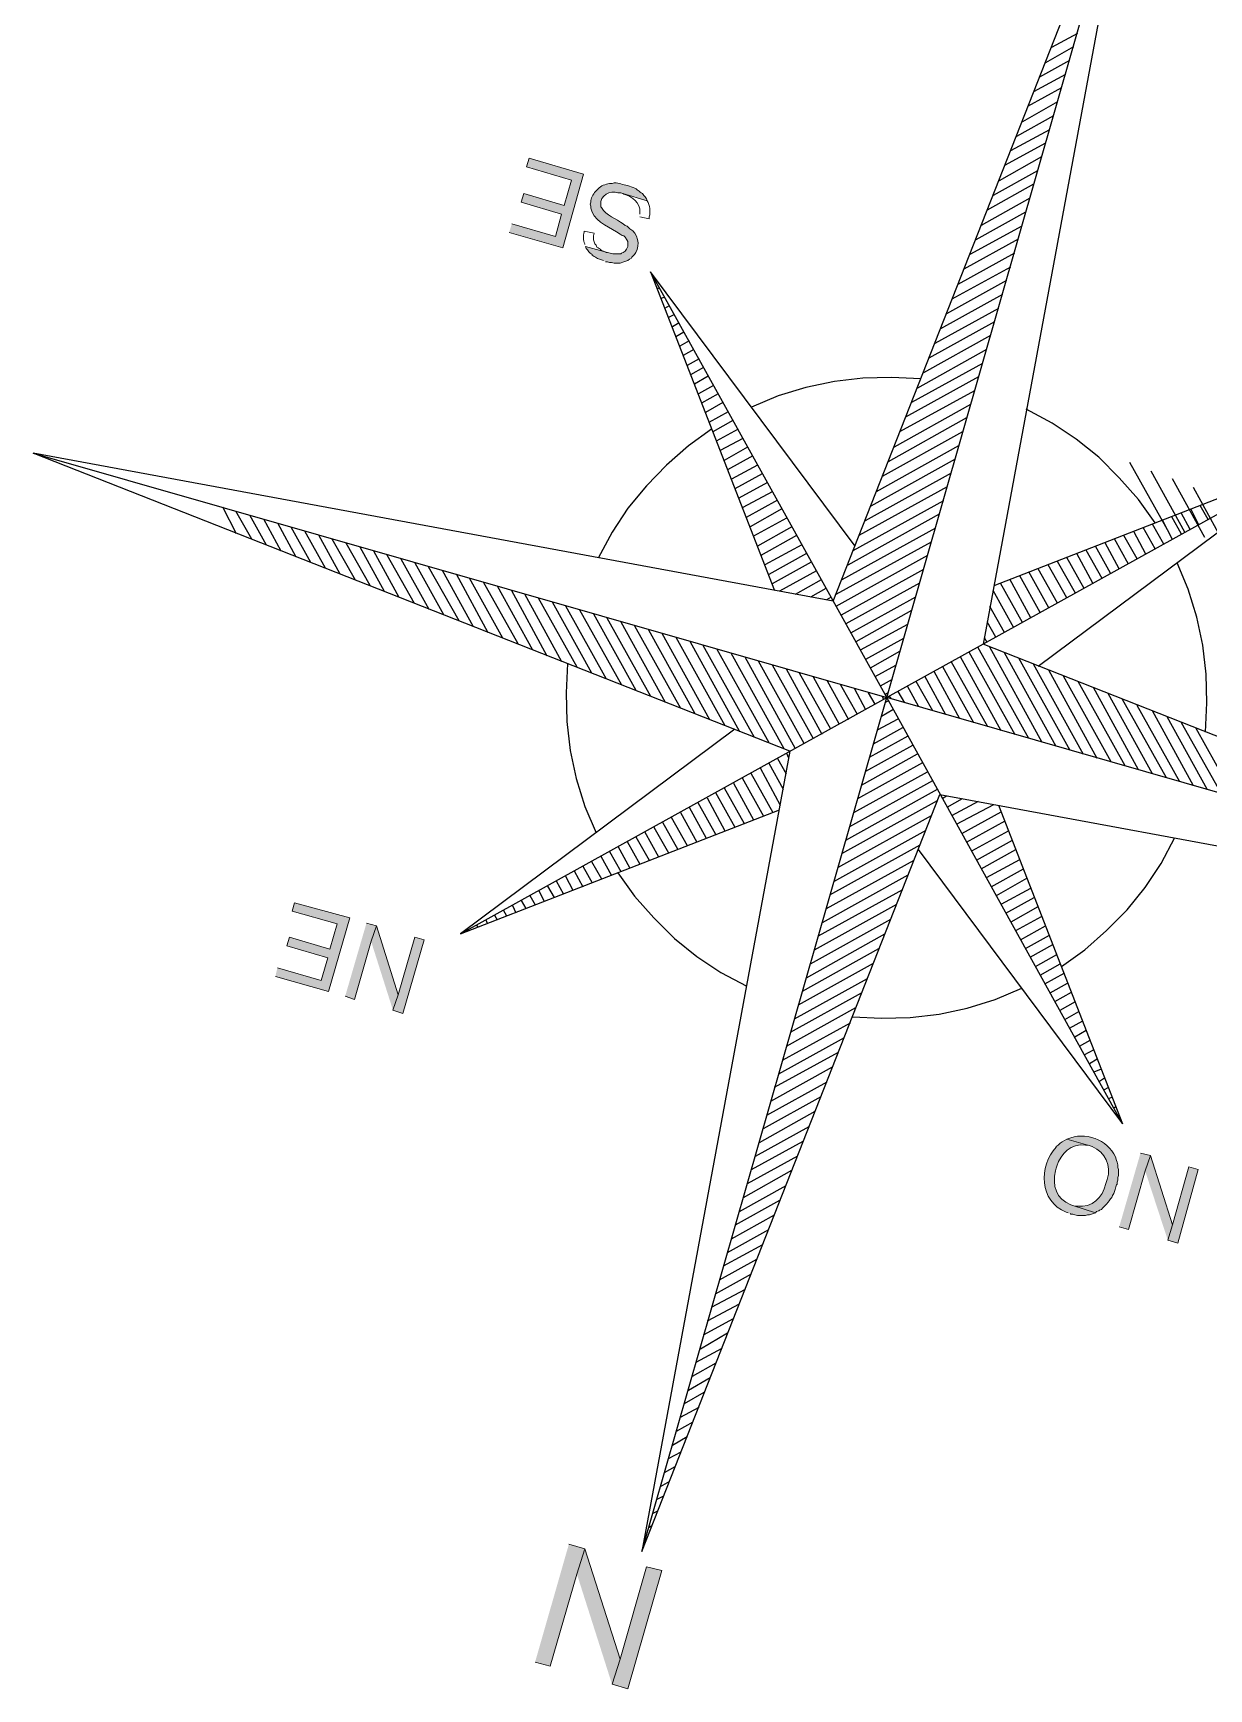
# Model space of a CAD drawing. Header units: inches. Extents: x 5 to 295, y 10 to 227.
# Drawn here: x 216.13 to 230.12, y 193.68 to 213.37 of the extents above; entities that cross this region are included whole.
import ezdxf

# ---------------------------------------------------------------- set-up
doc = ezdxf.new("R2010")
doc.units = ezdxf.units.IN
doc.header["$MEASUREMENT"] = 0
doc.layers.add('1- 1', color=1, linetype='Continuous')

msp = doc.modelspace()

# ---------------------------------------------------------------- hatches: boundary and pattern name
at = {"layer": '1- 1'}
for points in [[(221.798, 211), (222.438, 210.818), (222.683, 211.695), (222.035, 211.885), (222.003, 211.782), (222.54, 211.624), (222.453, 211.324), (221.972, 211.466), (221.94, 211.363), (222.422, 211.221), (222.351, 210.953), (221.829, 211.103)], [(219.017, 202.153), (219.649, 201.972), (219.902, 202.848), (219.246, 203.03), (219.215, 202.927), (219.752, 202.777), (219.665, 202.477), (219.183, 202.619), (219.152, 202.517), (219.641, 202.374), (219.562, 202.106), (219.041, 202.256)], [(219.847, 201.916), (219.957, 201.877), (220.155, 202.572), (220.218, 202.754), (220.1, 202.785)], [(220.416, 201.75), (220.479, 201.932), (220.218, 202.754), (220.155, 202.572)], [(220.416, 201.75), (220.534, 201.711), (220.787, 202.588), (220.676, 202.619), (220.479, 201.932)], [(229.057, 199.175), (229.168, 199.144), (229.365, 199.839), (229.428, 200.021), (229.31, 200.052)], [(229.634, 199.017), (229.689, 199.199), (229.428, 200.021), (229.365, 199.839)], [(229.634, 199.017), (229.752, 198.978), (229.997, 199.855), (229.886, 199.886), (229.689, 199.199)], [(222.106, 193.994), (222.288, 193.946), (222.604, 195.044), (222.698, 195.344), (222.509, 195.4)], [(223.022, 193.733), (223.117, 194.033), (222.698, 195.344), (222.604, 195.044)], [(223.022, 193.733), (223.212, 193.678), (223.615, 195.084), (223.433, 195.131), (223.117, 194.033)]]:
    msp.add_hatch(color=256, dxfattribs=at).paths.add_polyline_path(points)
h = msp.add_hatch(color=256, dxfattribs=at)
edge = h.paths.add_edge_path()
edge.add_spline(control_points=[(222.943, 210.652), (222.943, 210.652), (222.967, 210.652), (222.967, 210.652), (222.967, 210.652), (222.991, 210.645), (222.991, 210.645), (222.991, 210.645), (223.014, 210.645), (223.014, 210.645), (223.014, 210.645), (223.046, 210.637), (223.046, 210.637), (223.046, 210.637), (223.117, 210.637), (223.117, 210.637), (223.117, 210.637), (223.164, 210.652), (223.164, 210.652), (223.164, 210.652), (223.188, 210.66), (223.188, 210.66), (223.188, 210.66), (223.212, 210.668), (223.212, 210.668), (223.212, 210.668), (223.228, 210.684), (223.228, 210.684), (223.228, 210.684), (223.251, 210.692), (223.251, 210.692), (223.251, 210.692), (223.259, 210.708), (223.259, 210.708), (223.259, 210.708), (223.275, 210.724), (223.275, 210.724), (223.275, 210.724), (223.291, 210.739), (223.291, 210.739), (223.291, 210.739), (223.307, 210.763), (223.307, 210.763), (223.356, 210.859), (223.331, 210.991), (223.235, 211.047), (223.235, 211.047), (223.22, 211.063), (223.22, 211.063), (223.22, 211.063), (223.204, 211.079), (223.204, 211.079), (223.204, 211.079), (223.18, 211.087), (223.18, 211.087), (223.18, 211.087), (223.156, 211.103), (223.156, 211.103), (223.071, 211.169), (222.949, 211.198), (222.896, 211.3), (222.896, 211.3), (222.888, 211.308), (222.888, 211.308), (222.888, 211.308), (222.888, 211.332), (222.888, 211.332), (222.874, 211.444), (223.002, 211.504), (223.093, 211.474), (223.093, 211.474), (223.125, 211.474), (223.125, 211.474), (223.125, 211.474), (223.149, 211.466), (223.149, 211.466), (223.149, 211.466), (223.441, 211.379), (223.441, 211.379), (223.441, 211.379), (223.433, 211.403), (223.433, 211.403), (223.433, 211.403), (223.417, 211.427), (223.417, 211.427), (223.417, 211.427), (223.401, 211.442), (223.401, 211.442), (223.401, 211.442), (223.386, 211.466), (223.386, 211.466), (223.34, 211.489), (223.327, 211.514), (223.275, 211.537), (223.275, 211.537), (223.251, 211.545), (223.251, 211.545), (223.251, 211.545), (223.228, 211.553), (223.228, 211.553), (223.175, 211.571), (223.121, 211.58), (223.07, 211.592), (223.07, 211.592), (223.046, 211.592), (223.046, 211.592), (223.046, 211.592), (223.022, 211.585), (223.022, 211.585), (223.022, 211.585), (222.991, 211.585), (222.991, 211.585), (222.944, 211.572), (222.888, 211.561), (222.856, 211.521), (222.856, 211.521), (222.84, 211.506), (222.84, 211.506), (222.84, 211.506), (222.825, 211.49), (222.825, 211.49), (222.795, 211.454), (222.77, 211.411), (222.769, 211.363), (222.769, 211.363), (222.761, 211.34), (222.761, 211.34), (222.761, 211.34), (222.769, 211.316), (222.769, 211.316), (222.769, 211.316), (222.769, 211.292), (222.769, 211.292), (222.769, 211.292), (222.785, 211.245), (222.785, 211.245), (222.841, 211.117), (223.01, 211.06), (223.117, 210.984), (223.117, 210.984), (223.141, 210.968), (223.141, 210.968), (223.141, 210.968), (223.164, 210.961), (223.164, 210.961), (223.164, 210.961), (223.18, 210.945), (223.18, 210.945), (223.212, 210.89), (223.213, 210.905), (223.212, 210.834), (223.212, 210.834), (223.204, 210.818), (223.204, 210.818), (223.204, 210.818), (223.196, 210.803), (223.196, 210.803), (223.196, 210.803), (223.18, 210.779), (223.18, 210.779), (223.18, 210.779), (223.156, 210.763), (223.156, 210.763), (223.156, 210.763), (223.133, 210.755), (223.133, 210.755), (223.133, 210.755), (223.125, 210.747), (223.125, 210.747), (223.125, 210.747), (223.03, 210.747), (223.03, 210.747), (223.03, 210.747), (222.998, 210.755), (222.998, 210.755), (222.998, 210.755), (222.967, 210.763), (222.967, 210.763), (222.967, 210.763), (222.706, 210.834), (222.706, 210.834), (222.706, 210.834), (222.714, 210.81), (222.714, 210.81), (222.714, 210.81), (222.73, 210.795), (222.73, 210.795), (222.73, 210.795), (222.746, 210.771), (222.746, 210.771), (222.746, 210.771), (222.761, 210.755), (222.761, 210.755), (222.761, 210.755), (222.785, 210.739), (222.785, 210.739), (222.785, 210.739), (222.785, 210.731), (222.785, 210.731), (222.785, 210.731), (222.809, 210.716), (222.809, 210.716), (222.809, 210.716), (222.825, 210.708), (222.825, 210.708), (222.825, 210.708), (222.848, 210.692), (222.848, 210.692), (222.848, 210.692), (222.872, 210.684), (222.872, 210.684), (222.872, 210.684), (222.919, 210.668), (222.919, 210.668)], knot_values=[0, 0, 0, 0, 0.035278, 0.035278, 0.035278, 0.070556, 0.070556, 0.070556, 0.105833, 0.105833, 0.105833, 0.141111, 0.141111, 0.141111, 0.176389, 0.176389, 0.176389, 0.211667, 0.211667, 0.211667, 0.246944, 0.246944, 0.246944, 0.282222, 0.282222, 0.282222, 0.3175, 0.3175, 0.3175, 0.352778, 0.352778, 0.352778, 0.388056, 0.388056, 0.388056, 0.423333, 0.423333, 0.423333, 0.458611, 0.458611, 0.458611, 0.493889, 0.493889, 0.493889, 0.529167, 0.529167, 0.529167, 0.564444, 0.564444, 0.564444, 0.599722, 0.599722, 0.599722, 0.635, 0.635, 0.635, 0.670278, 0.670278, 0.670278, 0.705556, 0.705556, 0.705556, 0.740833, 0.740833, 0.740833, 0.776111, 0.776111, 0.776111, 0.811389, 0.811389, 0.811389, 0.846667, 0.846667, 0.846667, 0.881944, 0.881944, 0.881944, 0.917222, 0.917222, 0.917222, 0.9525, 0.9525, 0.9525, 0.987778, 0.987778, 0.987778, 1.023056, 1.023056, 1.023056, 1.058333, 1.058333, 1.058333, 1.093611, 1.093611, 1.093611, 1.128889, 1.128889, 1.128889, 1.164167, 1.164167, 1.164167, 1.199444, 1.199444, 1.199444, 1.234722, 1.234722, 1.234722, 1.27, 1.27, 1.27, 1.305278, 1.305278, 1.305278, 1.340556, 1.340556, 1.340556, 1.375833, 1.375833, 1.375833, 1.411111, 1.411111, 1.411111, 1.446389, 1.446389, 1.446389, 1.481667, 1.481667, 1.481667, 1.516944, 1.516944, 1.516944, 1.552222, 1.552222, 1.552222, 1.5875, 1.5875, 1.5875, 1.622778, 1.622778, 1.622778, 1.658056, 1.658056, 1.658056, 1.693333, 1.693333, 1.693333, 1.728611, 1.728611, 1.728611, 1.763889, 1.763889, 1.763889, 1.799167, 1.799167, 1.799167, 1.834444, 1.834444, 1.834444, 1.869722, 1.869722, 1.869722, 1.905, 1.905, 1.905, 1.940278, 1.940278, 1.940278, 1.975556, 1.975556, 1.975556, 2.010833, 2.010833, 2.010833, 2.046111, 2.046111, 2.046111, 2.081389, 2.081389, 2.081389, 2.116667, 2.116667, 2.116667, 2.151944, 2.151944, 2.151944, 2.187222, 2.187222, 2.187222, 2.2225, 2.2225, 2.2225, 2.257778, 2.257778, 2.257778, 2.293056, 2.293056, 2.293056, 2.328333, 2.328333, 2.328333, 2.363611, 2.363611, 2.363611, 2.398889, 2.398889, 2.398889, 2.434167, 2.434167, 2.434167, 2.469444, 2.469444, 2.469444, 2.504722, 2.504722, 2.504722, 2.504722], degree=3, periodic=0)
edge.add_line((222.919, 210.668), (222.943, 210.652))
h = msp.add_hatch(color=256, dxfattribs=at)
edge = h.paths.add_edge_path()
edge.add_spline(control_points=[(228.472, 199.333), (228.472, 199.333), (228.48, 199.325), (228.48, 199.325), (228.48, 199.325), (228.504, 199.325), (228.504, 199.325), (228.504, 199.325), (228.528, 199.318), (228.528, 199.318), (228.528, 199.318), (228.559, 199.31), (228.559, 199.31), (228.559, 199.31), (228.654, 199.31), (228.654, 199.31), (228.654, 199.31), (228.678, 199.318), (228.678, 199.318), (228.678, 199.318), (228.701, 199.318), (228.701, 199.318), (228.701, 199.318), (228.749, 199.333), (228.749, 199.333), (228.749, 199.333), (228.773, 199.341), (228.773, 199.341), (228.773, 199.341), (228.504, 199.428), (228.504, 199.428), (228.504, 199.428), (228.48, 199.436), (228.48, 199.436), (228.307, 199.505), (228.256, 199.666), (228.299, 199.839), (228.299, 199.839), (228.307, 199.87), (228.307, 199.87), (228.307, 199.87), (228.314, 199.894), (228.314, 199.894), (228.364, 200.048), (228.481, 200.169), (228.654, 200.147), (228.654, 200.147), (228.686, 200.147), (228.686, 200.147), (228.686, 200.147), (228.709, 200.139), (228.709, 200.139), (228.709, 200.139), (228.433, 200.218), (228.433, 200.218), (228.397, 200.197), (228.359, 200.179), (228.33, 200.147), (228.33, 200.147), (228.307, 200.131), (228.307, 200.131), (228.307, 200.131), (228.307, 200.123), (228.307, 200.123), (228.098, 199.899), (228.103, 199.471), (228.425, 199.349), (228.425, 199.349), (228.449, 199.341), (228.449, 199.341)], knot_values=[0, 0, 0, 0, 0.035278, 0.035278, 0.035278, 0.070556, 0.070556, 0.070556, 0.105833, 0.105833, 0.105833, 0.141111, 0.141111, 0.141111, 0.176389, 0.176389, 0.176389, 0.211667, 0.211667, 0.211667, 0.246944, 0.246944, 0.246944, 0.282222, 0.282222, 0.282222, 0.3175, 0.3175, 0.3175, 0.352778, 0.352778, 0.352778, 0.388056, 0.388056, 0.388056, 0.423333, 0.423333, 0.423333, 0.458611, 0.458611, 0.458611, 0.493889, 0.493889, 0.493889, 0.529167, 0.529167, 0.529167, 0.564444, 0.564444, 0.564444, 0.599722, 0.599722, 0.599722, 0.635, 0.635, 0.635, 0.670278, 0.670278, 0.670278, 0.705556, 0.705556, 0.705556, 0.740833, 0.740833, 0.740833, 0.776111, 0.776111, 0.776111, 0.811389, 0.811389, 0.811389, 0.811389], degree=3, periodic=0)
edge.add_line((228.449, 199.341), (228.472, 199.333))
h = msp.add_hatch(color=256, dxfattribs=at)
edge = h.paths.add_edge_path()
edge.add_spline(control_points=[(228.773, 199.341), (228.773, 199.341), (228.788, 199.357), (228.788, 199.357), (228.788, 199.357), (228.812, 199.365), (228.812, 199.365), (228.812, 199.365), (228.82, 199.373), (228.82, 199.373), (228.82, 199.373), (228.844, 199.381), (228.844, 199.381), (228.844, 199.381), (228.859, 199.397), (228.859, 199.397), (228.859, 199.397), (228.875, 199.412), (228.875, 199.412), (228.875, 199.412), (228.891, 199.428), (228.891, 199.428), (228.891, 199.428), (228.907, 199.444), (228.907, 199.444), (228.907, 199.444), (228.923, 199.468), (228.923, 199.468), (228.923, 199.468), (228.938, 199.483), (228.938, 199.483), (228.938, 199.483), (228.954, 199.507), (228.954, 199.507), (228.954, 199.507), (228.97, 199.523), (228.97, 199.523), (228.97, 199.523), (228.978, 199.547), (228.978, 199.547), (228.978, 199.547), (228.994, 199.57), (228.994, 199.57), (228.994, 199.57), (229.01, 199.618), (229.01, 199.618), (229.01, 199.618), (229.017, 199.649), (229.017, 199.649), (229.017, 199.649), (229.025, 199.673), (229.025, 199.673), (229.025, 199.673), (229.033, 199.681), (229.033, 199.681), (229.033, 199.681), (229.033, 199.705), (229.033, 199.705), (229.033, 199.705), (229.041, 199.728), (229.041, 199.728), (229.041, 199.728), (229.041, 199.76), (229.041, 199.76), (229.041, 199.76), (229.049, 199.784), (229.049, 199.784), (229.049, 199.784), (229.049, 199.855), (229.049, 199.855), (229.049, 199.855), (229.041, 199.878), (229.041, 199.878), (229.041, 199.878), (229.041, 199.91), (229.041, 199.91), (229.041, 199.91), (229.033, 199.942), (229.033, 199.942), (229.033, 199.942), (229.025, 199.965), (229.025, 199.965), (228.959, 200.186), (228.692, 200.304), (228.48, 200.234), (228.48, 200.234), (228.433, 200.218), (228.433, 200.218), (228.433, 200.218), (228.709, 200.139), (228.709, 200.139), (228.709, 200.139), (228.733, 200.131), (228.733, 200.131), (228.895, 200.056), (228.962, 199.907), (228.915, 199.736), (228.915, 199.736), (228.899, 199.689), (228.899, 199.689), (228.852, 199.515), (228.745, 199.399), (228.551, 199.42), (228.551, 199.42), (228.528, 199.42), (228.528, 199.42), (228.528, 199.42), (228.504, 199.428), (228.504, 199.428)], knot_values=[0, 0, 0, 0, 0.035278, 0.035278, 0.035278, 0.070556, 0.070556, 0.070556, 0.105833, 0.105833, 0.105833, 0.141111, 0.141111, 0.141111, 0.176389, 0.176389, 0.176389, 0.211667, 0.211667, 0.211667, 0.246944, 0.246944, 0.246944, 0.282222, 0.282222, 0.282222, 0.3175, 0.3175, 0.3175, 0.352778, 0.352778, 0.352778, 0.388056, 0.388056, 0.388056, 0.423333, 0.423333, 0.423333, 0.458611, 0.458611, 0.458611, 0.493889, 0.493889, 0.493889, 0.529167, 0.529167, 0.529167, 0.564444, 0.564444, 0.564444, 0.599722, 0.599722, 0.599722, 0.635, 0.635, 0.635, 0.670278, 0.670278, 0.670278, 0.705556, 0.705556, 0.705556, 0.740833, 0.740833, 0.740833, 0.776111, 0.776111, 0.776111, 0.811389, 0.811389, 0.811389, 0.846667, 0.846667, 0.846667, 0.881944, 0.881944, 0.881944, 0.917222, 0.917222, 0.917222, 0.9525, 0.9525, 0.9525, 0.987778, 0.987778, 0.987778, 1.023056, 1.023056, 1.023056, 1.058333, 1.058333, 1.058333, 1.093611, 1.093611, 1.093611, 1.128889, 1.128889, 1.128889, 1.164167, 1.164167, 1.164167, 1.199444, 1.199444, 1.199444, 1.234722, 1.234722, 1.234722, 1.27, 1.27, 1.27, 1.27], degree=3, periodic=0)
edge.add_line((228.504, 199.428), (228.773, 199.341))

# ---------------------------------------------------------------- linework, layer by layer
at = {"layer": '1- 1', "lineweight": 25}
for points in [[(225.652, 206.616), (229.199, 215.621), (227.438, 206.103)], [(226.292, 205.471), (229.199, 215.621)], [(228.559, 213.37), (228.251, 213.204)], [(228.512, 213.212), (228.18, 213.022)], [(228.465, 213.046), (228.109, 212.848)], [(228.37, 212.722), (227.967, 212.501)], [(228.417, 212.88), (228.038, 212.675)], [(228.322, 212.556), (227.904, 212.319)], [(228.275, 212.39), (227.833, 212.145)], [(228.228, 212.224), (227.762, 211.972)], [(228.18, 212.066), (227.69, 211.798)], [(228.085, 211.735), (227.556, 211.442)], [(228.133, 211.9), (227.627, 211.616)], [(228.038, 211.577), (227.485, 211.269)], [(227.991, 211.411), (227.414, 211.087)], [(227.943, 211.245), (227.351, 210.913)], [(227.896, 211.079), (227.28, 210.739)], [(227.809, 210.755), (227.137, 210.384)], [(227.856, 210.921), (227.209, 210.566)], [(227.761, 210.589), (227.066, 210.21)], [(225.913, 207.272), (223.48, 210.534), (224.957, 206.742)], [(226.292, 205.471), (223.48, 210.534)], [(223.528, 210.447), (223.52, 210.439)], [(227.714, 210.431), (227.003, 210.036)], [(223.583, 210.344), (223.559, 210.329)], [(223.646, 210.234), (223.607, 210.218)], [(227.667, 210.265), (226.932, 209.855)], [(223.701, 210.131), (223.646, 210.099)], [(223.765, 210.028), (223.693, 209.989)], [(227.619, 210.099), (226.861, 209.681)], [(223.82, 209.926), (223.741, 209.878)], [(223.875, 209.815), (223.78, 209.76)], [(227.524, 209.776), (226.727, 209.333)], [(227.572, 209.941), (226.79, 209.507)], [(223.938, 209.712), (223.828, 209.649)], [(223.994, 209.61), (223.867, 209.539)], [(227.477, 209.61), (226.656, 209.152)], [(224.057, 209.499), (223.915, 209.42)], [(224.112, 209.396), (223.954, 209.31)], [(227.43, 209.444), (226.584, 208.978)], [(224.167, 209.294), (224.002, 209.199)], [(224.231, 209.183), (224.049, 209.081)], [(226.695, 209.262), (226.348, 209.278), (226.008, 209.27), (225.668, 209.231), (225.329, 209.159), (224.997, 209.057), (224.681, 208.923)], [(227.382, 209.286), (226.513, 208.804)], [(224.286, 209.081), (224.088, 208.97)], [(224.341, 208.978), (224.136, 208.859)], [(227.335, 209.12), (226.442, 208.63)], [(224.404, 208.867), (224.175, 208.741)], [(227.24, 208.796), (226.308, 208.275)], [(227.287, 208.954), (226.379, 208.449)], [(229.483, 207.548), (229.286, 207.825), (229.057, 208.085), (228.812, 208.33), (228.543, 208.543), (228.259, 208.733), (227.951, 208.899)], [(224.207, 208.662), (223.93, 208.464), (223.67, 208.235), (223.433, 207.99), (223.212, 207.722), (223.022, 207.438), (222.856, 207.129)], [(224.46, 208.765), (224.223, 208.63)], [(224.523, 208.662), (224.262, 208.52)], [(227.193, 208.63), (226.237, 208.101)], [(224.578, 208.551), (224.31, 208.409)], [(224.633, 208.449), (224.357, 208.291)], [(227.145, 208.464), (226.166, 207.919)], [(225.139, 204.831), (216.134, 208.378), (226.292, 205.471)], [(225.652, 206.616), (216.134, 208.378)], [(224.697, 208.346), (224.396, 208.18)], [(224.752, 208.235), (224.444, 208.069)], [(227.106, 208.306), (226.103, 207.746)], [(228.093, 205.842), (231.356, 208.275), (226.292, 205.471)], [(231.355, 208.275), (227.564, 206.798)], [(229.61, 207.501), (229.183, 208.267)], [(224.807, 208.133), (224.483, 207.951)], [(224.87, 208.03), (224.531, 207.84)], [(227.058, 208.141), (226.032, 207.572)], [(229.839, 207.438), (229.436, 208.164)], [(230.076, 207.374), (229.689, 208.07)], [(224.926, 207.919), (224.578, 207.73)], [(224.989, 207.817), (224.618, 207.611)], [(226.964, 207.809), (225.889, 207.216)], [(227.011, 207.975), (225.96, 207.398)], [(230.305, 207.303), (229.942, 207.967)], [(218.386, 207.738), (218.551, 207.422)], [(218.543, 207.69), (218.733, 207.359)], [(218.709, 207.643), (218.907, 207.288)], [(218.875, 207.596), (219.081, 207.216)], [(225.044, 207.714), (224.665, 207.501)], [(225.099, 207.603), (224.705, 207.39)], [(226.916, 207.651), (225.826, 207.043)], [(229.799, 207.414), (229.681, 207.619)], [(229.902, 207.469), (229.792, 207.667)], [(230.005, 207.525), (229.91, 207.714)], [(230.115, 207.588), (230.021, 207.754)], [(219.041, 207.548), (219.262, 207.145)], [(219.199, 207.501), (219.436, 207.082)], [(219.365, 207.453), (219.61, 207.011)], [(219.531, 207.406), (219.784, 206.94)], [(225.163, 207.501), (224.752, 207.272)], [(225.218, 207.398), (224.791, 207.161)], [(226.869, 207.485), (225.755, 206.869)], [(229.27, 207.122), (229.112, 207.398)], [(229.373, 207.177), (229.231, 207.446)], [(229.483, 207.24), (229.341, 207.493)], [(229.586, 207.295), (229.452, 207.532)], [(229.689, 207.351), (229.57, 207.58)], [(219.689, 207.359), (219.965, 206.869)], [(219.855, 207.311), (220.139, 206.806)], [(220.021, 207.264), (220.313, 206.735)], [(220.186, 207.216), (220.487, 206.664)], [(225.281, 207.287), (224.839, 207.05)], [(226.821, 207.319), (225.684, 206.695)], [(228.852, 206.885), (228.662, 207.224)], [(228.954, 206.948), (228.773, 207.272)], [(229.057, 207.003), (228.891, 207.311)], [(229.167, 207.058), (229.002, 207.359)], [(220.344, 207.169), (220.668, 206.592)], [(220.51, 207.122), (220.842, 206.521)], [(220.676, 207.074), (221.016, 206.458)], [(220.834, 207.027), (221.198, 206.387)], [(225.336, 207.185), (224.886, 206.932)], [(225.392, 207.082), (224.926, 206.821)], [(226.774, 207.161), (225.684, 206.553)], [(228.433, 206.656), (228.212, 207.05)], [(228.536, 206.711), (228.322, 207.09)], [(228.638, 206.766), (228.433, 207.137)], [(228.741, 206.829), (228.551, 207.185)], [(230.084, 205.06), (230.1, 205.408), (230.092, 205.747), (230.052, 206.095), (229.981, 206.427), (229.878, 206.758), (229.744, 207.074)], [(221, 206.987), (221.371, 206.316)], [(221.166, 206.94), (221.545, 206.245)], [(221.324, 206.893), (221.719, 206.182)], [(221.49, 206.845), (221.9, 206.111)], [(225.455, 206.979), (225.013, 206.735)], [(225.51, 206.869), (225.202, 206.695)], [(226.727, 206.995), (225.747, 206.45)], [(226.679, 206.829), (225.802, 206.347)], [(227.904, 206.363), (227.643, 206.829)], [(228.006, 206.419), (227.754, 206.877)], [(228.117, 206.482), (227.872, 206.916)], [(228.22, 206.537), (227.983, 206.964)], [(228.322, 206.592), (228.093, 207.003)], [(221.656, 206.798), (222.074, 206.039)], [(221.821, 206.75), (222.248, 205.968)], [(221.979, 206.703), (222.422, 205.897)], [(222.145, 206.656), (222.603, 205.834)], [(225.565, 206.766), (225.384, 206.663)], [(225.629, 206.663), (225.573, 206.632)], [(226.632, 206.663), (225.858, 206.237)], [(227.801, 206.3), (227.556, 206.742)], [(222.311, 206.608), (222.777, 205.763)], [(222.469, 206.561), (222.951, 205.692)], [(222.635, 206.513), (223.133, 205.621)], [(222.801, 206.466), (223.306, 205.558)], [(222.959, 206.419), (223.48, 205.487)], [(226.584, 206.505), (225.921, 206.134)], [(227.69, 206.245), (227.517, 206.553)], [(223.125, 206.371), (223.654, 205.415)], [(223.291, 206.324), (223.836, 205.344)], [(223.457, 206.276), (224.009, 205.281)], [(223.614, 206.237), (224.183, 205.21)], [(226.537, 206.34), (225.976, 206.032)], [(227.588, 206.19), (227.485, 206.371)], [(223.78, 206.19), (224.365, 205.139)], [(223.946, 206.142), (224.539, 205.068)], [(224.104, 206.095), (224.712, 204.997)], [(224.27, 206.047), (224.886, 204.934)], [(226.49, 206.174), (226.039, 205.921)], [(227.983, 204.981), (227.374, 206.071)], [(236.45, 202.556), (227.438, 206.103)], [(227.485, 206.126), (227.453, 206.182)], [(228.141, 204.934), (227.517, 206.071)], [(222.493, 205.874), (222.477, 205.526), (222.485, 205.186), (222.525, 204.839), (222.596, 204.507), (222.698, 204.175), (222.833, 203.859)], [(224.436, 206), (225.068, 204.863)], [(224.602, 205.953), (225.202, 204.863)], [(224.76, 205.905), (225.305, 204.926)], [(224.926, 205.858), (225.415, 204.981)], [(226.442, 206.016), (226.095, 205.818)], [(226.395, 205.85), (226.15, 205.716)], [(227.327, 205.171), (226.956, 205.834)], [(227.493, 205.123), (227.058, 205.897)], [(227.651, 205.076), (227.169, 205.953)], [(227.817, 205.028), (227.272, 206.008)], [(228.306, 204.886), (227.69, 206)], [(228.472, 204.839), (227.864, 205.937)], [(228.63, 204.791), (228.038, 205.866)], [(225.092, 205.81), (225.518, 205.036)], [(225.25, 205.763), (225.621, 205.099)], [(225.415, 205.716), (225.724, 205.155)], [(225.581, 205.668), (225.834, 205.21)], [(226.355, 205.684), (226.213, 205.605)], [(226.837, 205.313), (226.64, 205.66)], [(226.995, 205.265), (226.743, 205.724)], [(227.161, 205.218), (226.853, 205.779)], [(228.796, 204.744), (228.22, 205.795)], [(228.962, 204.705), (228.393, 205.724)], [(229.128, 204.657), (228.567, 205.66)], [(224.483, 205.092), (221.221, 202.659), (226.292, 205.471)], [(225.139, 204.831), (223.378, 195.313), (226.292, 205.471)], [(225.739, 205.621), (225.937, 205.273)], [(225.905, 205.573), (226.039, 205.329)], [(226.071, 205.526), (226.15, 205.392)], [(226.237, 205.487), (226.253, 205.447)], [(226.308, 205.526), (226.269, 205.502)], [(226.276, 205.415), (226.308, 205.431)], [(227.619, 204.191), (229.096, 200.4), (226.292, 205.471)], [(226.924, 204.318), (236.45, 202.556), (226.292, 205.471)], [(226.348, 205.455), (226.324, 205.487)], [(226.506, 205.408), (226.427, 205.542)], [(226.671, 205.36), (226.537, 205.605)], [(229.286, 204.61), (228.749, 205.589)], [(229.452, 204.562), (228.923, 205.518)], [(229.618, 204.515), (229.096, 205.447)], [(226.229, 205.25), (226.363, 205.329)], [(229.776, 204.468), (229.27, 205.376)], [(229.942, 204.42), (229.452, 205.313)], [(230.107, 204.373), (229.626, 205.242)], [(226.134, 204.918), (226.482, 205.115)], [(226.182, 205.084), (226.427, 205.218)], [(230.273, 204.325), (229.799, 205.171)], [(230.431, 204.278), (229.973, 205.1)], [(226.04, 204.594), (226.6, 204.902)], [(226.087, 204.76), (226.545, 205.013)], [(224.886, 204.689), (225.06, 204.381)], [(224.989, 204.744), (225.092, 204.562)], [(225.099, 204.807), (225.123, 204.752)], [(225.945, 204.27), (226.719, 204.697)], [(225.992, 204.428), (226.656, 204.799)], [(224.468, 204.452), (224.705, 204.017)], [(224.57, 204.515), (224.823, 204.057)], [(224.673, 204.57), (224.934, 204.104)], [(224.784, 204.633), (225.021, 204.191)], [(225.85, 203.938), (226.837, 204.483)], [(225.897, 204.104), (226.774, 204.586)], [(223.378, 195.313), (226.924, 204.318)], [(224.152, 204.278), (224.365, 203.883)], [(224.254, 204.341), (224.483, 203.93)], [(224.357, 204.397), (224.594, 203.97)], [(225.803, 203.772), (226.893, 204.381)], [(226.948, 204.27), (227.003, 204.302)], [(227.011, 204.167), (227.193, 204.27)], [(221.221, 202.659), (225.013, 204.136)], [(223.836, 204.104), (224.033, 203.749)], [(223.938, 204.167), (224.144, 203.796)], [(224.041, 204.223), (224.254, 203.844)], [(225.708, 203.449), (226.822, 204.065)], [(225.755, 203.615), (226.893, 204.246)], [(227.066, 204.065), (227.382, 204.239)], [(227.122, 203.962), (227.564, 204.199)], [(227.185, 203.851), (227.651, 204.112)], [(223.409, 203.875), (223.575, 203.575)], [(223.52, 203.93), (223.694, 203.622)], [(223.622, 203.986), (223.804, 203.662)], [(223.725, 204.049), (223.915, 203.709)], [(225.66, 203.283), (226.758, 203.891)], [(227.24, 203.749), (227.698, 204.002)], [(227.303, 203.646), (227.738, 203.883)], [(223.093, 203.701), (223.235, 203.441)], [(223.204, 203.757), (223.354, 203.488)], [(223.306, 203.812), (223.464, 203.535)], [(225.613, 203.125), (226.687, 203.717)], [(226.664, 203.662), (229.096, 200.4)], [(227.359, 203.536), (227.785, 203.772)], [(227.414, 203.433), (227.825, 203.662)], [(228.37, 202.272), (228.646, 202.469), (228.907, 202.698), (229.152, 202.943), (229.365, 203.212), (229.555, 203.496), (229.72, 203.804)], [(222.675, 203.464), (222.785, 203.267)], [(222.777, 203.52), (222.896, 203.314)], [(222.888, 203.583), (223.014, 203.354)], [(222.99, 203.638), (223.125, 203.401)], [(225.573, 202.959), (226.616, 203.535)], [(227.477, 203.33), (227.872, 203.543)], [(222.359, 203.291), (222.445, 203.133)], [(222.469, 203.346), (222.556, 203.18)], [(222.572, 203.409), (222.675, 203.22)], [(223.093, 203.385), (223.291, 203.109), (223.52, 202.848), (223.765, 202.603), (224.033, 202.39), (224.317, 202.201), (224.626, 202.035)], [(225.526, 202.793), (226.545, 203.362)], [(227.532, 203.22), (227.919, 203.433)], [(227.595, 203.117), (227.959, 203.322)], [(222.043, 203.117), (222.106, 203.006)], [(222.153, 203.172), (222.216, 203.046)], [(222.256, 203.227), (222.335, 203.093)], [(225.479, 202.635), (226.482, 203.188)], [(227.651, 203.014), (228.006, 203.204)], [(227.706, 202.904), (228.046, 203.093)], [(221.624, 202.88), (221.656, 202.825)], [(221.727, 202.943), (221.766, 202.872)], [(221.837, 202.998), (221.877, 202.911)], [(221.94, 203.054), (221.995, 202.959)], [(225.431, 202.469), (226.411, 203.014)], [(227.769, 202.801), (228.093, 202.983)], [(221.308, 202.706), (221.316, 202.698)], [(221.411, 202.761), (221.426, 202.738)], [(221.521, 202.825), (221.537, 202.785)], [(225.384, 202.303), (226.34, 202.832)], [(227.825, 202.698), (228.133, 202.864)], [(227.88, 202.588), (228.18, 202.754)], [(225.289, 201.979), (226.197, 202.485)], [(225.336, 202.137), (226.268, 202.659)], [(227.943, 202.485), (228.228, 202.643)], [(227.998, 202.382), (228.267, 202.532)], [(225.242, 201.814), (226.134, 202.311)], [(228.062, 202.272), (228.314, 202.414)], [(228.117, 202.169), (228.354, 202.303)], [(225.194, 201.648), (226.063, 202.129)], [(228.172, 202.066), (228.401, 202.193)], [(225.147, 201.49), (225.992, 201.956)], [(225.882, 201.671), (226.229, 201.656), (226.569, 201.664), (226.916, 201.703), (227.248, 201.774), (227.58, 201.877), (227.896, 202.011)], [(228.235, 201.956), (228.441, 202.074)], [(228.291, 201.853), (228.488, 201.964)], [(225.099, 201.324), (225.921, 201.782)], [(228.354, 201.75), (228.536, 201.853)], [(228.409, 201.64), (228.575, 201.735)], [(225.052, 201.158), (225.858, 201.6)], [(228.464, 201.537), (228.622, 201.624)], [(228.528, 201.434), (228.662, 201.513)], [(225.005, 200.992), (225.787, 201.426)], [(228.583, 201.324), (228.709, 201.395)], [(224.957, 200.834), (225.716, 201.253)], [(228.638, 201.221), (228.757, 201.284)], [(228.701, 201.118), (228.796, 201.174)], [(224.91, 200.668), (225.644, 201.079)], [(228.757, 201.016), (228.844, 201.055)], [(228.82, 200.905), (228.883, 200.945)], [(224.823, 200.344), (225.51, 200.723)], [(224.863, 200.502), (225.581, 200.897)], [(228.875, 200.803), (228.931, 200.834)], [(228.931, 200.7), (228.97, 200.716)], [(224.776, 200.178), (225.439, 200.55)], [(228.994, 200.589), (229.017, 200.605)], [(224.728, 200.013), (225.368, 200.368)], [(229.049, 200.487), (229.065, 200.494)], [(224.681, 199.855), (225.297, 200.194)], [(224.633, 199.689), (225.234, 200.02)], [(224.586, 199.523), (225.163, 199.847)], [(224.539, 199.357), (225.092, 199.665)], [(224.491, 199.199), (225.02, 199.491)], [(224.396, 198.867), (224.886, 199.144)], [(224.444, 199.033), (224.957, 199.317)], [(224.349, 198.709), (224.815, 198.962)], [(224.302, 198.543), (224.744, 198.788)], [(224.254, 198.378), (224.681, 198.614)], [(224.207, 198.22), (224.61, 198.433)], [(224.159, 198.054), (224.539, 198.259)], [(224.112, 197.888), (224.468, 198.085)], [(224.073, 197.722), (224.397, 197.912)], [(223.978, 197.398), (224.262, 197.556)], [(224.025, 197.564), (224.333, 197.73)], [(223.931, 197.232), (224.191, 197.382)], [(223.883, 197.074), (224.12, 197.208)], [(223.836, 196.908), (224.057, 197.027)], [(223.788, 196.742), (223.986, 196.853)], [(223.741, 196.577), (223.915, 196.679)], [(223.694, 196.419), (223.844, 196.498)], [(223.646, 196.253), (223.773, 196.324)], [(223.551, 195.929), (223.638, 195.976)], [(223.599, 196.087), (223.709, 196.15)], [(223.504, 195.763), (223.567, 195.795)], [(223.457, 195.597), (223.496, 195.621)], [(223.409, 195.439), (223.433, 195.447)]]:
    msp.add_lwpolyline(points, dxfattribs=at)
at = {"layer": '1- 1', "lineweight": 0}
for points in [[(221.798, 211), (222.438, 210.818), (222.683, 211.695), (222.035, 211.885), (222.003, 211.782), (222.54, 211.624), (222.453, 211.324), (221.972, 211.466), (221.94, 211.363), (222.422, 211.221), (222.351, 210.953), (221.829, 211.103)], [(219.017, 202.153), (219.649, 201.972), (219.902, 202.848), (219.246, 203.03), (219.215, 202.927), (219.752, 202.777), (219.665, 202.477), (219.183, 202.619), (219.152, 202.517), (219.641, 202.374), (219.562, 202.106), (219.041, 202.256)], [(219.847, 201.916), (219.957, 201.877), (220.155, 202.572), (220.218, 202.754), (220.1, 202.785)], [(220.416, 201.75), (220.479, 201.932), (220.218, 202.754), (220.155, 202.572)], [(220.416, 201.75), (220.534, 201.711), (220.787, 202.588), (220.676, 202.619), (220.479, 201.932)], [(229.057, 199.175), (229.168, 199.144), (229.365, 199.839), (229.428, 200.021), (229.31, 200.052)], [(229.634, 199.017), (229.689, 199.199), (229.428, 200.021), (229.365, 199.839)], [(229.634, 199.017), (229.752, 198.978), (229.997, 199.855), (229.886, 199.886), (229.689, 199.199)], [(222.106, 193.994), (222.288, 193.946), (222.604, 195.044), (222.698, 195.344), (222.509, 195.4)], [(223.022, 193.733), (223.117, 194.033), (222.698, 195.344), (222.604, 195.044)], [(223.022, 193.733), (223.212, 193.678), (223.615, 195.084), (223.433, 195.131), (223.117, 194.033)]]:
    msp.add_lwpolyline(points, dxfattribs=at)
for points, knots in [([(222.943, 210.652), (222.943, 210.652), (222.967, 210.652), (222.967, 210.652), (222.967, 210.652), (222.991, 210.645), (222.991, 210.645), (222.991, 210.645), (223.014, 210.645), (223.014, 210.645), (223.014, 210.645), (223.046, 210.637), (223.046, 210.637), (223.046, 210.637), (223.117, 210.637), (223.117, 210.637), (223.117, 210.637), (223.164, 210.652), (223.164, 210.652), (223.164, 210.652), (223.188, 210.66), (223.188, 210.66), (223.188, 210.66), (223.212, 210.668), (223.212, 210.668), (223.212, 210.668), (223.228, 210.684), (223.228, 210.684), (223.228, 210.684), (223.251, 210.692), (223.251, 210.692), (223.251, 210.692), (223.259, 210.708), (223.259, 210.708), (223.259, 210.708), (223.275, 210.724), (223.275, 210.724), (223.275, 210.724), (223.291, 210.739), (223.291, 210.739), (223.291, 210.739), (223.307, 210.763), (223.307, 210.763), (223.356, 210.859), (223.331, 210.991), (223.235, 211.047), (223.235, 211.047), (223.22, 211.063), (223.22, 211.063), (223.22, 211.063), (223.204, 211.079), (223.204, 211.079), (223.204, 211.079), (223.18, 211.087), (223.18, 211.087), (223.18, 211.087), (223.156, 211.103), (223.156, 211.103), (223.071, 211.169), (222.949, 211.198), (222.896, 211.3), (222.896, 211.3), (222.888, 211.308), (222.888, 211.308), (222.888, 211.308), (222.888, 211.332), (222.888, 211.332), (222.874, 211.444), (223.002, 211.504), (223.093, 211.474), (223.093, 211.474), (223.125, 211.474), (223.125, 211.474), (223.125, 211.474), (223.149, 211.466), (223.149, 211.466), (223.149, 211.466), (223.441, 211.379), (223.441, 211.379), (223.441, 211.379), (223.433, 211.403), (223.433, 211.403), (223.433, 211.403), (223.417, 211.427), (223.417, 211.427), (223.417, 211.427), (223.401, 211.442), (223.401, 211.442), (223.401, 211.442), (223.386, 211.466), (223.386, 211.466), (223.34, 211.489), (223.327, 211.514), (223.275, 211.537), (223.275, 211.537), (223.251, 211.545), (223.251, 211.545), (223.251, 211.545), (223.228, 211.553), (223.228, 211.553), (223.175, 211.571), (223.121, 211.58), (223.07, 211.592), (223.07, 211.592), (223.046, 211.592), (223.046, 211.592), (223.046, 211.592), (223.022, 211.585), (223.022, 211.585), (223.022, 211.585), (222.991, 211.585), (222.991, 211.585), (222.944, 211.572), (222.888, 211.561), (222.856, 211.521), (222.856, 211.521), (222.84, 211.506), (222.84, 211.506), (222.84, 211.506), (222.825, 211.49), (222.825, 211.49), (222.795, 211.454), (222.77, 211.411), (222.769, 211.363), (222.769, 211.363), (222.761, 211.34), (222.761, 211.34), (222.761, 211.34), (222.769, 211.316), (222.769, 211.316), (222.769, 211.316), (222.769, 211.292), (222.769, 211.292), (222.769, 211.292), (222.785, 211.245), (222.785, 211.245), (222.841, 211.117), (223.01, 211.06), (223.117, 210.984), (223.117, 210.984), (223.141, 210.968), (223.141, 210.968), (223.141, 210.968), (223.164, 210.961), (223.164, 210.961), (223.164, 210.961), (223.18, 210.945), (223.18, 210.945), (223.212, 210.89), (223.213, 210.905), (223.212, 210.834), (223.212, 210.834), (223.204, 210.818), (223.204, 210.818), (223.204, 210.818), (223.196, 210.803), (223.196, 210.803), (223.196, 210.803), (223.18, 210.779), (223.18, 210.779), (223.18, 210.779), (223.156, 210.763), (223.156, 210.763), (223.156, 210.763), (223.133, 210.755), (223.133, 210.755), (223.133, 210.755), (223.125, 210.747), (223.125, 210.747), (223.125, 210.747), (223.03, 210.747), (223.03, 210.747), (223.03, 210.747), (222.998, 210.755), (222.998, 210.755), (222.998, 210.755), (222.967, 210.763), (222.967, 210.763), (222.967, 210.763), (222.706, 210.834), (222.706, 210.834), (222.706, 210.834), (222.714, 210.81), (222.714, 210.81), (222.714, 210.81), (222.73, 210.795), (222.73, 210.795), (222.73, 210.795), (222.746, 210.771), (222.746, 210.771), (222.746, 210.771), (222.761, 210.755), (222.761, 210.755), (222.761, 210.755), (222.785, 210.739), (222.785, 210.739), (222.785, 210.739), (222.785, 210.731), (222.785, 210.731), (222.785, 210.731), (222.809, 210.716), (222.809, 210.716), (222.809, 210.716), (222.825, 210.708), (222.825, 210.708), (222.825, 210.708), (222.848, 210.692), (222.848, 210.692), (222.848, 210.692), (222.872, 210.684), (222.872, 210.684), (222.872, 210.684), (222.919, 210.668), (222.919, 210.668)], [0, 0, 0, 0, 1, 1, 1, 2, 2, 2, 3, 3, 3, 4, 4, 4, 5, 5, 5, 6, 6, 6, 7, 7, 7, 8, 8, 8, 9, 9, 9, 10, 10, 10, 11, 11, 11, 12, 12, 12, 13, 13, 13, 14, 14, 14, 15, 15, 15, 16, 16, 16, 17, 17, 17, 18, 18, 18, 19, 19, 19, 20, 20, 20, 21, 21, 21, 22, 22, 22, 23, 23, 23, 24, 24, 24, 25, 25, 25, 26, 26, 26, 27, 27, 27, 28, 28, 28, 29, 29, 29, 30, 30, 30, 31, 31, 31, 32, 32, 32, 33, 33, 33, 34, 34, 34, 35, 35, 35, 36, 36, 36, 37, 37, 37, 38, 38, 38, 39, 39, 39, 40, 40, 40, 41, 41, 41, 42, 42, 42, 43, 43, 43, 44, 44, 44, 45, 45, 45, 46, 46, 46, 47, 47, 47, 48, 48, 48, 49, 49, 49, 50, 50, 50, 51, 51, 51, 52, 52, 52, 53, 53, 53, 54, 54, 54, 55, 55, 55, 56, 56, 56, 57, 57, 57, 58, 58, 58, 59, 59, 59, 60, 60, 60, 61, 61, 61, 62, 62, 62, 63, 63, 63, 64, 64, 64, 65, 65, 65, 66, 66, 66, 67, 67, 67, 68, 68, 68, 69, 69, 69, 70, 70, 70, 71, 71, 71, 71]), ([(223.354, 211.19), (223.354, 211.19), (223.464, 211.166), (223.464, 211.166), (223.464, 211.166), (223.464, 211.19), (223.464, 211.19), (223.486, 211.252), (223.469, 211.321), (223.441, 211.379), (223.441, 211.379), (223.149, 211.466), (223.149, 211.466), (223.149, 211.466), (223.164, 211.458), (223.164, 211.458), (223.261, 211.433), (223.358, 211.352), (223.354, 211.245), (223.354, 211.245), (223.354, 211.221), (223.354, 211.221)], [0, 0, 0, 0, 1, 1, 1, 2, 2, 2, 3, 3, 3, 4, 4, 4, 5, 5, 5, 6, 6, 6, 7, 7, 7, 7]), ([(222.706, 210.834), (222.706, 210.834), (222.967, 210.763), (222.967, 210.763), (222.967, 210.763), (222.951, 210.763), (222.951, 210.763), (222.951, 210.763), (222.919, 210.779), (222.919, 210.779), (222.919, 210.779), (222.896, 210.787), (222.896, 210.787), (222.896, 210.787), (222.88, 210.803), (222.88, 210.803), (222.88, 210.803), (222.856, 210.818), (222.856, 210.818), (222.856, 210.818), (222.84, 210.826), (222.84, 210.826), (222.84, 210.826), (222.833, 210.85), (222.833, 210.85), (222.833, 210.85), (222.817, 210.866), (222.817, 210.866), (222.817, 210.866), (222.801, 210.913), (222.801, 210.913), (222.801, 210.913), (222.801, 210.961), (222.801, 210.961), (222.801, 210.961), (222.809, 210.992), (222.809, 210.992), (222.809, 210.992), (222.69, 211.016), (222.69, 211.016), (222.69, 211.016), (222.69, 211.008), (222.69, 211.008), (222.675, 210.963), (222.679, 210.909), (222.698, 210.866), (222.698, 210.866), (222.698, 210.858), (222.698, 210.858)], [0, 0, 0, 0, 1, 1, 1, 2, 2, 2, 3, 3, 3, 4, 4, 4, 5, 5, 5, 6, 6, 6, 7, 7, 7, 8, 8, 8, 9, 9, 9, 10, 10, 10, 11, 11, 11, 12, 12, 12, 13, 13, 13, 14, 14, 14, 15, 15, 15, 16, 16, 16, 16]), ([(228.472, 199.333), (228.472, 199.333), (228.48, 199.325), (228.48, 199.325), (228.48, 199.325), (228.504, 199.325), (228.504, 199.325), (228.504, 199.325), (228.528, 199.318), (228.528, 199.318), (228.528, 199.318), (228.559, 199.31), (228.559, 199.31), (228.559, 199.31), (228.654, 199.31), (228.654, 199.31), (228.654, 199.31), (228.678, 199.318), (228.678, 199.318), (228.678, 199.318), (228.701, 199.318), (228.701, 199.318), (228.701, 199.318), (228.749, 199.333), (228.749, 199.333), (228.749, 199.333), (228.773, 199.341), (228.773, 199.341), (228.773, 199.341), (228.504, 199.428), (228.504, 199.428), (228.504, 199.428), (228.48, 199.436), (228.48, 199.436), (228.307, 199.505), (228.256, 199.666), (228.299, 199.839), (228.299, 199.839), (228.307, 199.87), (228.307, 199.87), (228.307, 199.87), (228.314, 199.894), (228.314, 199.894), (228.364, 200.048), (228.481, 200.169), (228.654, 200.147), (228.654, 200.147), (228.686, 200.147), (228.686, 200.147), (228.686, 200.147), (228.709, 200.139), (228.709, 200.139), (228.709, 200.139), (228.433, 200.218), (228.433, 200.218), (228.397, 200.197), (228.359, 200.179), (228.33, 200.147), (228.33, 200.147), (228.307, 200.131), (228.307, 200.131), (228.307, 200.131), (228.307, 200.123), (228.307, 200.123), (228.098, 199.899), (228.103, 199.471), (228.425, 199.349), (228.425, 199.349), (228.449, 199.341), (228.449, 199.341)], [0, 0, 0, 0, 1, 1, 1, 2, 2, 2, 3, 3, 3, 4, 4, 4, 5, 5, 5, 6, 6, 6, 7, 7, 7, 8, 8, 8, 9, 9, 9, 10, 10, 10, 11, 11, 11, 12, 12, 12, 13, 13, 13, 14, 14, 14, 15, 15, 15, 16, 16, 16, 17, 17, 17, 18, 18, 18, 19, 19, 19, 20, 20, 20, 21, 21, 21, 22, 22, 22, 23, 23, 23, 23]), ([(228.773, 199.341), (228.773, 199.341), (228.788, 199.357), (228.788, 199.357), (228.788, 199.357), (228.812, 199.365), (228.812, 199.365), (228.812, 199.365), (228.82, 199.373), (228.82, 199.373), (228.82, 199.373), (228.844, 199.381), (228.844, 199.381), (228.844, 199.381), (228.859, 199.397), (228.859, 199.397), (228.859, 199.397), (228.875, 199.412), (228.875, 199.412), (228.875, 199.412), (228.891, 199.428), (228.891, 199.428), (228.891, 199.428), (228.907, 199.444), (228.907, 199.444), (228.907, 199.444), (228.923, 199.468), (228.923, 199.468), (228.923, 199.468), (228.938, 199.483), (228.938, 199.483), (228.938, 199.483), (228.954, 199.507), (228.954, 199.507), (228.954, 199.507), (228.97, 199.523), (228.97, 199.523), (228.97, 199.523), (228.978, 199.547), (228.978, 199.547), (228.978, 199.547), (228.994, 199.57), (228.994, 199.57), (228.994, 199.57), (229.01, 199.618), (229.01, 199.618), (229.01, 199.618), (229.017, 199.649), (229.017, 199.649), (229.017, 199.649), (229.025, 199.673), (229.025, 199.673), (229.025, 199.673), (229.033, 199.681), (229.033, 199.681), (229.033, 199.681), (229.033, 199.705), (229.033, 199.705), (229.033, 199.705), (229.041, 199.728), (229.041, 199.728), (229.041, 199.728), (229.041, 199.76), (229.041, 199.76), (229.041, 199.76), (229.049, 199.784), (229.049, 199.784), (229.049, 199.784), (229.049, 199.855), (229.049, 199.855), (229.049, 199.855), (229.041, 199.878), (229.041, 199.878), (229.041, 199.878), (229.041, 199.91), (229.041, 199.91), (229.041, 199.91), (229.033, 199.942), (229.033, 199.942), (229.033, 199.942), (229.025, 199.965), (229.025, 199.965), (228.959, 200.186), (228.692, 200.304), (228.48, 200.234), (228.48, 200.234), (228.433, 200.218), (228.433, 200.218), (228.433, 200.218), (228.709, 200.139), (228.709, 200.139), (228.709, 200.139), (228.733, 200.131), (228.733, 200.131), (228.895, 200.056), (228.962, 199.907), (228.915, 199.736), (228.915, 199.736), (228.899, 199.689), (228.899, 199.689), (228.852, 199.515), (228.745, 199.399), (228.551, 199.42), (228.551, 199.42), (228.528, 199.42), (228.528, 199.42), (228.528, 199.42), (228.504, 199.428), (228.504, 199.428)], [0, 0, 0, 0, 1, 1, 1, 2, 2, 2, 3, 3, 3, 4, 4, 4, 5, 5, 5, 6, 6, 6, 7, 7, 7, 8, 8, 8, 9, 9, 9, 10, 10, 10, 11, 11, 11, 12, 12, 12, 13, 13, 13, 14, 14, 14, 15, 15, 15, 16, 16, 16, 17, 17, 17, 18, 18, 18, 19, 19, 19, 20, 20, 20, 21, 21, 21, 22, 22, 22, 23, 23, 23, 24, 24, 24, 25, 25, 25, 26, 26, 26, 27, 27, 27, 28, 28, 28, 29, 29, 29, 30, 30, 30, 31, 31, 31, 32, 32, 32, 33, 33, 33, 34, 34, 34, 35, 35, 35, 36, 36, 36, 36])]:
    msp.add_open_spline(points, degree=3, knots=knots, dxfattribs=at)

doc.saveas('drawing.dxf')
